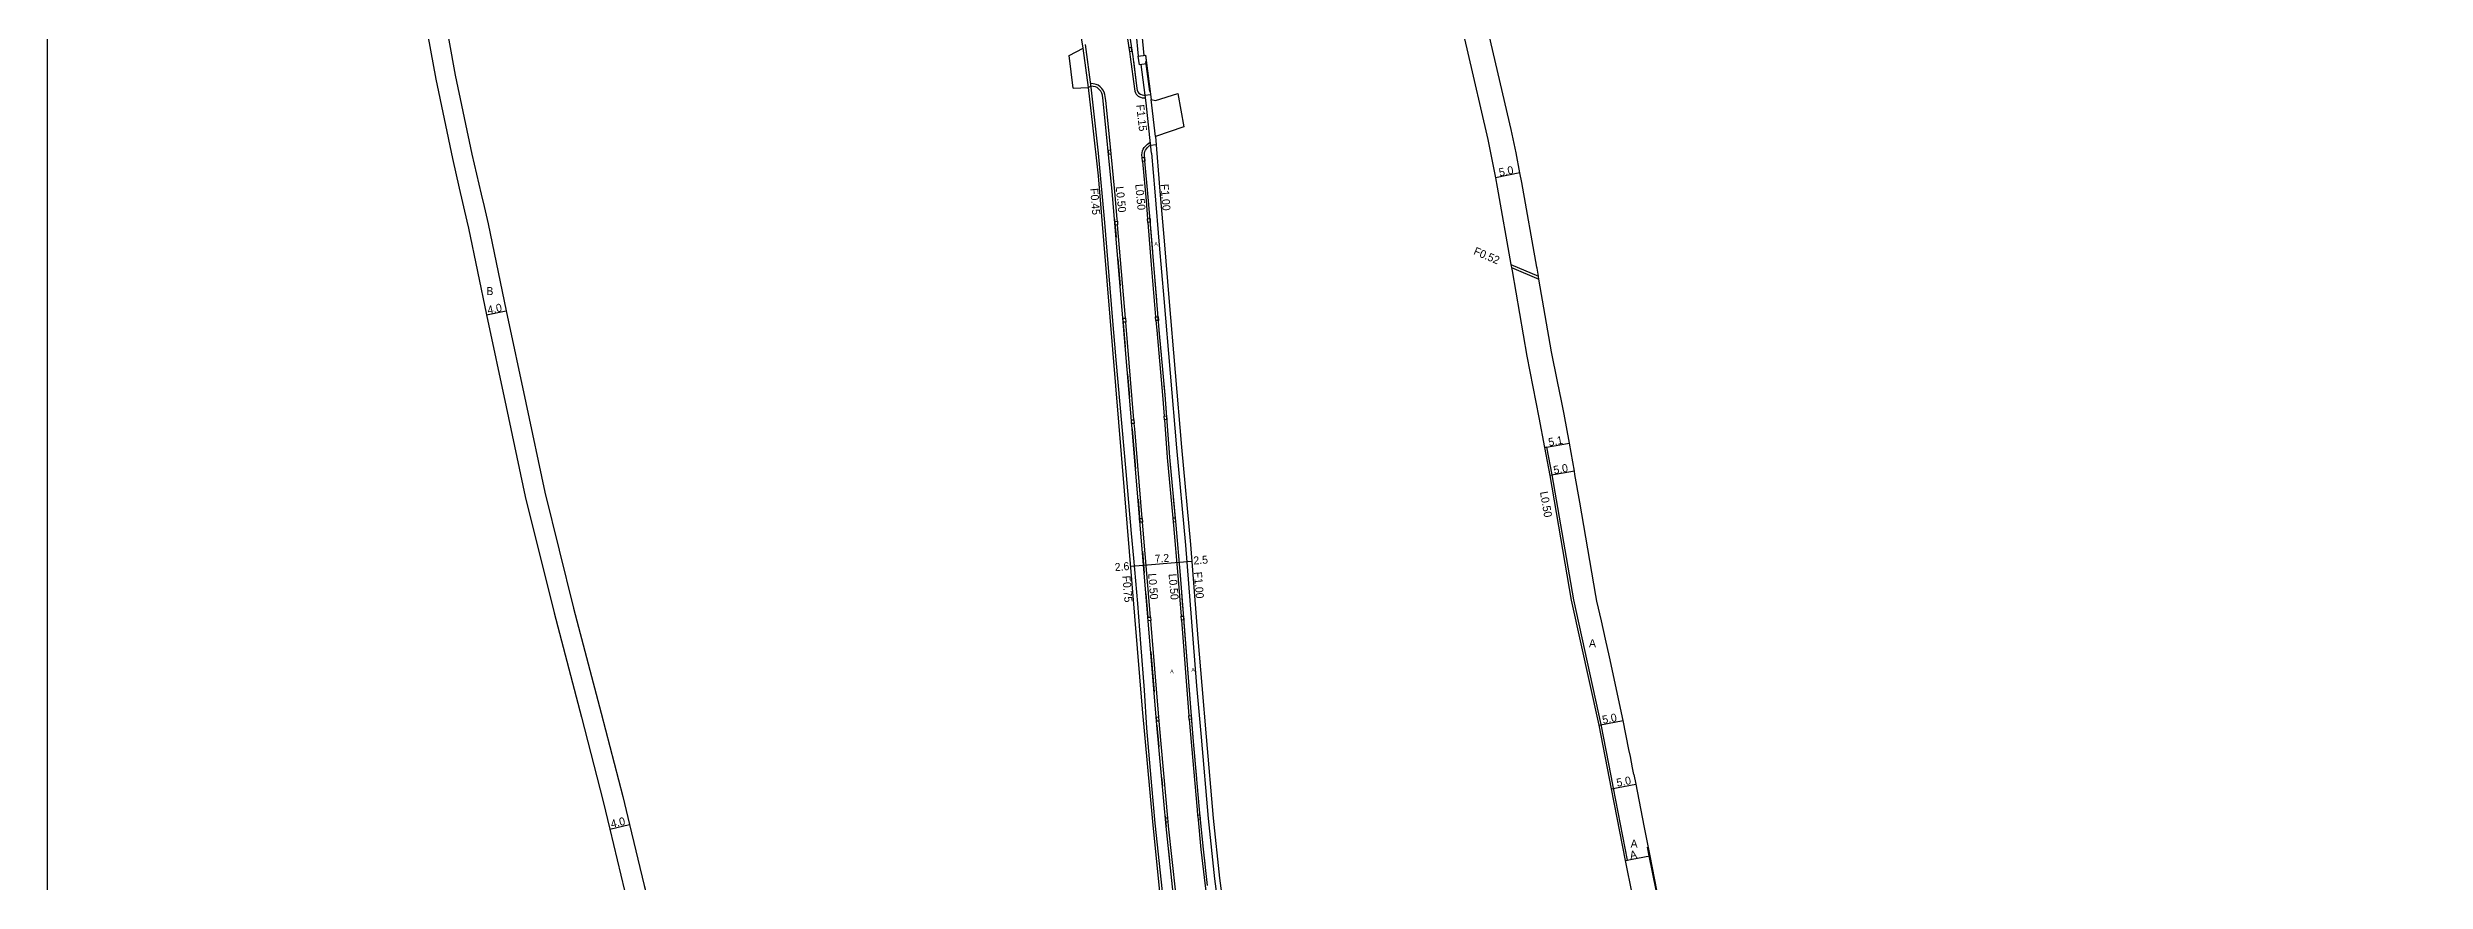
# Model space of a CAD drawing. Header units: metres. Extents: x -12000 to -8000, y -105000 to -102000.
# Drawn here: x -12000 to -11524.5, y -104667.5 to -104500.7 of the extents above; entities that cross this region are included whole.
import ezdxf

# ---------------------------------------------------------------- set-up
doc = ezdxf.new("R2010")
doc.units = ezdxf.units.M
doc.header["$LTSCALE"] = 2.5
for name, color, linetype in [('側溝・桝', 7, 'Continuous'), ('図郭', 7, 'Continuous'), ('幅員', 7, 'Continuous'), ('歩道・分離帯・安全施設', 7, 'Continuous'), ('舗装', 7, 'Continuous'), ('道路', 7, 'Continuous')]:
    doc.layers.add(name, color=color, linetype=linetype)
doc.styles.get("Standard").update_dxf_attribs({"font": ''})
doc.styles.add('YOKO_DECO', font='')
doc.styles.get('Standard').set_extended_font_data('@MS PGothic')
doc.styles.get('YOKO_DECO').set_extended_font_data('MS PGothic')

msp = doc.modelspace()

# ---------------------------------------------------------------- linework, layer by layer
at = {"layer": '側溝・桝'}
for points in [[(-11804.7, -104400), (-11803.78, -104403.47), (-11800.9, -104414.6), (-11796.74, -104430.31), (-11794.84, -104437.85), (-11791.96, -104449.33), (-11788.63, -104462.37), (-11788.03, -104465.54), (-11786.84, -104470.93), (-11784.72, -104480.45), (-11785, -104480.51), (-11784.45, -104482.99), (-11783.39, -104488.57), (-11782.83, -104492.57), (-11781.89, -104502.41)], [(-11787.17, -104480.32), (-11786.95, -104481.44), (-11785.52, -104489.52), (-11784.6, -104495.3), (-11783.76, -104500.76)], [(-11791.84, -104508.66), (-11792.92, -104500.8)], [(-11777.02, -104669.48), (-11778.53, -104655.82), (-11779.2, -104648.36), (-11780.16, -104636.83), (-11780.66, -104629.18), (-11781.4, -104619.85), (-11782, -104611.88), (-11782.8, -104602.82), (-11783.22, -104597.85), (-11784.3, -104585.45), (-11786.34, -104563.14), (-11787.07, -104554.56), (-11788.6, -104535.7), (-11789.84, -104521.78), (-11791.32, -104508.6), (-11792.44, -104500.07)], [(-11783.65, -104501.48), (-11783.49, -104502.56), (-11782.67, -104508.93), (-11782.61, -104509.39), (-11782.47, -104509.74), (-11782.32, -104509.98), (-11782.11, -104510.22), (-11781.91, -104510.38), (-11781.68, -104510.53), (-11781.44, -104510.63), (-11781.12, -104510.71), (-11780.75, -104510.74), (-11780.54, -104510.71)], [(-11787.4, -104521.24), (-11788.41, -104511.27), (-11788.56, -104510.1), (-11788.73, -104509.6), (-11788.97, -104509.16), (-11789.19, -104508.86), (-11789.49, -104508.51), (-11789.89, -104508.24), (-11790.32, -104508.07), (-11791.15, -104507.9), (-11791.41, -104507.92)], [(-11781.41, -104504.09), (-11780.4, -104511.76), (-11779.3, -104521.82), (-11779.22, -104521.82), (-11778.6, -104529.53), (-11777.69, -104540.19), (-11776.79, -104550.86), (-11774.27, -104580.71), (-11772.46, -104600.18), (-11770.99, -104618.97), (-11770.22, -104628.34), (-11769.35, -104638.64), (-11767.92, -104654.89), (-11766.65, -104666.96), (-11763.77, -104688.54), (-11762.06, -104699.57), (-11761.16, -104699.43), (-11761.26, -104699)], [(-11778.47, -104518.45), (-11779.31, -104511.06)], [(-11786.08, -104535.43), (-11786.12, -104534.99), (-11786.57, -104529.45), (-11787.33, -104521.95)], [(-11781.15, -104522.66), (-11781.18, -104522.15), (-11781.12, -104521.74), (-11781.05, -104521.36), (-11780.9, -104520.99), (-11780.7, -104520.67), (-11780.41, -104520.31), (-11780.07, -104519.99), (-11779.79, -104519.78), (-11779.54, -104519.63)], [(-11781.08, -104523.49), (-11780.35, -104531.36), (-11780.05, -104534.93)], [(-11784.46, -104554.78), (-11786.02, -104536.17)], [(-11779.99, -104535.67), (-11779.29, -104544.11), (-11778.42, -104554.57)], [(-11707.37, -104544.08), (-11701.89, -104546.41)], [(-11707.26, -104544.69), (-11701.79, -104547.02)], [(-11782.76, -104575.11), (-11784.39, -104555.59)], [(-11778.36, -104555.29), (-11778.2, -104557.22), (-11777.03, -104570.19), (-11776.71, -104574.38)], [(-11781.11, -104594.85), (-11782.61, -104576.92), (-11782.7, -104575.85)], [(-11776.66, -104575.11), (-11776.09, -104582.65), (-11774.96, -104594.84)], [(-11684.53, -104663.31), (-11684.04, -104663.21), (-11684.04, -104663.21), (-11686.84, -104648.84), (-11687.33, -104646.35), (-11689.33, -104636.11), (-11694.83, -104611.13), (-11699.12, -104586.16), (-11700.17, -104580.61), (-11700.67, -104580.7)], [(-11779.45, -104614.58), (-11781.04, -104595.59)], [(-11774.89, -104595.54), (-11774.82, -104596.26), (-11773.96, -104606.27), (-11773.33, -104614.44)], [(-11777.78, -104634.61), (-11779.39, -104615.31)], [(-11773.27, -104615.2), (-11771.78, -104634.34)], [(-11775.98, -104654.8), (-11777.64, -104636.2), (-11777.72, -104635.33)], [(-11771.73, -104635.05), (-11770.14, -104653.12), (-11770.02, -104654.26)], [(-11773.87, -104674.01), (-11774.41, -104669.73), (-11775.83, -104656.43), (-11775.91, -104655.51)], [(-11769.94, -104655.01), (-11769.93, -104655.16), (-11769.36, -104661.1), (-11768.51, -104668.34), (-11767.72, -104674.39)]]:
    msp.add_lwpolyline(points, dxfattribs=at)
for points in [[(-11783.27, -104500.69), (-11783.76, -104500.76), (-11783.65, -104501.48), (-11783.16, -104501.4)], [(-11780.25, -104503.94), (-11781.67, -104504.12), (-11781.89, -104502.41), (-11780.47, -104502.22)], [(-11787.85, -104522.01), (-11787.33, -104521.95), (-11787.4, -104521.24), (-11787.92, -104521.29)], [(-11780.58, -104523.44), (-11781.08, -104523.49), (-11781.15, -104522.66), (-11780.66, -104522.62)], [(-11786.6, -104535.47), (-11786.08, -104535.43), (-11786.02, -104536.17), (-11786.54, -104536.21)], [(-11779.49, -104535.63), (-11779.99, -104535.67), (-11780.05, -104534.93), (-11779.55, -104534.89)], [(-11784.98, -104554.82), (-11784.46, -104554.78), (-11784.39, -104555.59), (-11784.91, -104555.64)], [(-11777.86, -104555.25), (-11778.36, -104555.29), (-11778.42, -104554.57), (-11777.92, -104554.52)], [(-11776.16, -104575.07), (-11776.66, -104575.11), (-11776.71, -104574.38), (-11776.22, -104574.34)], [(-11783.28, -104575.16), (-11782.76, -104575.11), (-11782.7, -104575.85), (-11783.22, -104575.9)], [(-11781.63, -104594.89), (-11781.11, -104594.85), (-11781.04, -104595.59), (-11781.56, -104595.63)], [(-11774.46, -104594.8), (-11774.96, -104594.84), (-11774.89, -104595.54), (-11774.4, -104595.5)], [(-11779.97, -104614.62), (-11779.45, -104614.58), (-11779.39, -104615.31), (-11779.91, -104615.35)], [(-11772.77, -104615.16), (-11773.27, -104615.2), (-11773.33, -104614.44), (-11772.83, -104614.4)], [(-11778.24, -104635.37), (-11777.72, -104635.33), (-11777.78, -104634.61), (-11778.3, -104634.65)], [(-11771.23, -104635.01), (-11771.73, -104635.05), (-11771.78, -104634.34), (-11771.29, -104634.3)], [(-11776.43, -104655.56), (-11775.91, -104655.51), (-11775.98, -104654.8), (-11776.5, -104654.84)], [(-11769.53, -104654.21), (-11770.02, -104654.26), (-11769.94, -104655.01), (-11769.45, -104654.96)]]:
    msp.add_lwpolyline(points, close=True, dxfattribs=at)
at = {"layer": '図郭'}
msp.add_lwpolyline([(-12000, -104400), (-11200, -104400), (-11200, -105000), (-12000, -105000)], close=True, dxfattribs=at)
at = {"layer": '幅員'}
for points in [[(-11705.57, -104525.77), (-11710.47, -104526.74)], [(-11912.23, -104554.16), (-11908.31, -104553.35)], [(-11700.67, -104580.7), (-11695.65, -104579.78)], [(-11694.69, -104585.39), (-11699.61, -104586.25)], [(-11773.69, -104603.59), (-11771.2, -104603.4)], [(-11783.39, -104604.42), (-11780.85, -104604.21)], [(-11780.85, -104604.21), (-11773.69, -104603.59)], [(-11689.82, -104636.22), (-11684.91, -104635.26)], [(-11687.34, -104648.94), (-11682.43, -104647.98)], [(-11887.55, -104656.98), (-11883.66, -104656.05)], [(-11684.53, -104663.31), (-11679.63, -104662.35)]]:
    msp.add_lwpolyline(points, dxfattribs=at)
at = {"layer": '歩道・分離帯・安全施設'}
for points in [[(-11806.44, -104400), (-11805.5, -104403.63), (-11802.56, -104415.14), (-11801.13, -104420.67), (-11799.15, -104428.21), (-11796.59, -104438.2), (-11793.97, -104448.31), (-11791.56, -104457.73), (-11789.68, -104465.65), (-11788.36, -104471.94), (-11786.46, -104481.35), (-11785.03, -104489.44), (-11784.11, -104495.23), (-11782.99, -104502.49), (-11782.18, -104508.87), (-11782.11, -104509.24), (-11781.97, -104509.54), (-11781.76, -104509.81), (-11781.48, -104510.02), (-11781.15, -104510.16), (-11780.77, -104510.22), (-11780.6, -104510.21)], [(-11806.44, -104400), (-11805.5, -104403.63), (-11802.56, -104415.14), (-11801.13, -104420.67), (-11799.15, -104428.21), (-11796.59, -104438.2), (-11793.97, -104448.31), (-11791.56, -104457.73), (-11789.68, -104465.65), (-11788.36, -104471.94), (-11786.46, -104481.35), (-11785.03, -104489.44), (-11784.11, -104495.23), (-11782.99, -104502.49), (-11782.18, -104508.87), (-11782.11, -104509.24), (-11781.97, -104509.54), (-11781.76, -104509.81), (-11781.48, -104510.02), (-11781.15, -104510.16), (-11780.77, -104510.22), (-11780.6, -104510.21), (-11779.44, -104510.05)], [(-11782.88, -104503.36), (-11782.18, -104508.87)], [(-11768.02, -104668.28), (-11768.86, -104661.04), (-11769.43, -104655.12), (-11769.64, -104653.06), (-11770.88, -104639.49), (-11773.47, -104606.23), (-11774.33, -104596.22), (-11775.6, -104582.61), (-11776.53, -104570.15), (-11777.7, -104557.17), (-11778.79, -104544.07), (-11779.85, -104531.32), (-11780.66, -104522.62), (-11780.67, -104522.18), (-11780.62, -104521.82), (-11780.56, -104521.5), (-11780.45, -104521.22), (-11780.28, -104520.96), (-11780.04, -104520.65), (-11779.74, -104520.37), (-11779.48, -104520.18), (-11778.34, -104520.08)], [(-11779.01, -104541.46), (-11779.85, -104531.32), (-11780.66, -104522.62)], [(-11786.64, -104535.03), (-11786.34, -104538.6)], [(-11785.98, -104542.96), (-11785.53, -104548.31)], [(-11778.2, -104551.16), (-11778.66, -104545.71)], [(-11784.96, -104555.04), (-11784.5, -104560.54)], [(-11777.26, -104562.14), (-11777.69, -104557.29)], [(-11784.05, -104565.98), (-11783.66, -104570.61)], [(-11776.27, -104573.71), (-11776.53, -104570.15), (-11776.71, -104568.26)], [(-11783.13, -104576.96), (-11782.46, -104584.96)], [(-11775.38, -104584.9), (-11775.6, -104582.61), (-11775.8, -104579.86)], [(-11781.95, -104591), (-11781.56, -104595.63)], [(-11774.33, -104596.26), (-11774.33, -104596.22), (-11774.84, -104590.77)], [(-11781.08, -104601.42), (-11780.71, -104605.78)], [(-11773.43, -104606.71), (-11773.47, -104606.23), (-11773.8, -104602.36)], [(-11780.37, -104609.95), (-11779.97, -104614.62)], [(-11772.96, -104612.7), (-11773.2, -104609.69)], [(-11771.68, -104629.21), (-11772.73, -104615.77)], [(-11779.39, -104621.56), (-11778.72, -104629.59)], [(-11778.16, -104636.24), (-11777.78, -104640.53)], [(-11770.21, -104646.86), (-11770.88, -104639.49), (-11771.21, -104635.32)], [(-11777.24, -104646.6), (-11777.07, -104648.4)], [(-11776.57, -104654.06), (-11776.35, -104656.49)], [(-11768.52, -104663.96), (-11768.86, -104661.04), (-11769.43, -104655.12), (-11769.64, -104653.06)], [(-11775.89, -104660.79), (-11775.63, -104663.21)], [(-11677.2, -104674.63), (-11678.34, -104669.21), (-11679.72, -104662.37), (-11680.06, -104660.63)]]:
    msp.add_lwpolyline(points, dxfattribs=at)
for points, elevation in [([(-11780.46, -104503.48), (-11779.68, -104509.47)], 90.15), ([(-11774.93, -104669.79), (-11776.35, -104656.49), (-11778.16, -104636.24), (-11783.13, -104576.96), (-11786.64, -104535.03), (-11787.09, -104529.5), (-11788.92, -104511.33), (-11789.07, -104510.22), (-11789.21, -104509.81), (-11789.41, -104509.44), (-11789.6, -104509.18), (-11789.84, -104508.91), (-11790.14, -104508.7), (-11790.47, -104508.57), (-11791.35, -104508.39), (-11791.84, -104508.66)], 85.91), ([(-11774.93, -104669.79), (-11776.35, -104656.49), (-11778.16, -104636.24), (-11783.13, -104576.96), (-11786.64, -104535.03), (-11787.09, -104529.5), (-11788.92, -104511.33), (-11789.07, -104510.22), (-11789.21, -104509.81), (-11789.41, -104509.44), (-11789.6, -104509.18), (-11789.84, -104508.91), (-11790.14, -104508.7), (-11790.47, -104508.57), (-11791.35, -104508.39)], 85.91), ([(-11768.02, -104668.28), (-11768.86, -104661.04), (-11769.43, -104655.12), (-11769.64, -104653.06), (-11770.88, -104639.49), (-11773.47, -104606.23), (-11774.33, -104596.22), (-11775.6, -104582.61), (-11776.53, -104570.15), (-11777.7, -104557.17), (-11778.79, -104544.07), (-11779.85, -104531.32), (-11780.66, -104522.62), (-11780.67, -104522.18), (-11780.62, -104521.82), (-11780.56, -104521.5), (-11780.45, -104521.22), (-11780.28, -104520.96), (-11780.04, -104520.65), (-11779.74, -104520.37), (-11779.48, -104520.18)], 87.09)]:
    msp.add_lwpolyline(points, dxfattribs=dict(at, elevation=elevation))
at = {"layer": '道路'}
for points, elevation in [([(-11792.92, -104500.8), (-11795.87, -104482.68), (-11798.83, -104467.89), (-11800.47, -104460.74), (-11803.74, -104447.91), (-11806.57, -104436.83), (-11810.46, -104422.1), (-11816.25, -104400)], 88.99), ([(-11803.83, -104400), (-11802.97, -104403.26), (-11800.09, -104414.38), (-11795.93, -104430.1), (-11794.02, -104437.65), (-11791.15, -104449.12), (-11787.81, -104462.19), (-11787.2, -104465.37), (-11786.02, -104470.75), (-11783.35, -104482.76), (-11782.27, -104488.38), (-11781.7, -104492.44), (-11780.78, -104502.26), (-11780.47, -104502.22), (-11779.31, -104511.06), (-11778.46, -104511.26), (-11773.98, -104509.86)], 89.94), ([(-11795.71, -104502.25), (-11792.92, -104500.8)], 89.06), ([(-11794.89, -104508.78), (-11795.71, -104502.25)], 88.92), ([(-11794.89, -104508.78), (-11791.84, -104508.66)], 88.92), ([(-11777.57, -104669.56), (-11779.01, -104655.45), (-11781.03, -104632.98), (-11784.64, -104589.33), (-11789.88, -104526.31), (-11790.96, -104516.22), (-11791.84, -104508.66)], 86.03), ([(-11773.98, -104509.86), (-11772.78, -104516.57)], 88.59), ([(-11772.78, -104516.57), (-11778.47, -104518.45), (-11777.59, -104529.44), (-11776.68, -104540.11), (-11775.79, -104550.77), (-11773.26, -104580.62), (-11771.46, -104600.09), (-11769.98, -104618.89), (-11769.21, -104628.26), (-11768.34, -104638.55), (-11766.92, -104654.79), (-11765.65, -104666.84), (-11762.77, -104688.39), (-11761.26, -104699)], 88.6)]:
    msp.add_lwpolyline(points, dxfattribs=dict(at, elevation=elevation))
for points in [[(-11925.1, -104492.17), (-11922.39, -104506.98), (-11919.04, -104522.87), (-11917.67, -104528.83), (-11916.15, -104535.41), (-11915.82, -104536.82), (-11912.23, -104554.16), (-11908.27, -104572.55), (-11904.47, -104590.5), (-11898.71, -104613.76), (-11893.24, -104634.62), (-11888.87, -104651.49), (-11887.55, -104656.98), (-11884.61, -104669.26), (-11879.37, -104689.38), (-11875.17, -104706.24), (-11868.78, -104731.11), (-11863.72, -104750.43), (-11858.08, -104772.84), (-11853.24, -104791.7), (-11849.54, -104808.37), (-11847.75, -104815.39)], [(-11921.16, -104491.46), (-11918.46, -104506.2), (-11915.13, -104522.03), (-11913.28, -104530.04), (-11912.72, -104532.45), (-11911.91, -104535.97), (-11908.31, -104553.35), (-11904.36, -104571.72), (-11900.57, -104589.6), (-11894.83, -104612.79), (-11889.32, -104633.8), (-11884.99, -104650.5), (-11883.66, -104656.05), (-11880.73, -104668.28), (-11875.49, -104688.4), (-11871.28, -104705.29), (-11864.91, -104730.09), (-11859.84, -104749.44), (-11854.21, -104771.79), (-11849.29, -104791), (-11845.46, -104808.01), (-11843.88, -104814.4)], [(-11717.27, -104496.38), (-11716.2, -104500.95), (-11712, -104519.07), (-11710.47, -104526.74), (-11710.1, -104528.62), (-11707.37, -104544.08), (-11707.26, -104544.69), (-11707.2, -104545.03), (-11707.15, -104545.31), (-11704.21, -104562.4), (-11701.83, -104574.65), (-11700.67, -104580.7), (-11699.61, -104586.25), (-11695.33, -104611.22), (-11689.82, -104636.22), (-11687.34, -104648.94), (-11684.53, -104663.31), (-11683.13, -104670.22)], [(-11706.36, -104521.77), (-11707.12, -104517.99), (-11707.33, -104517.07), (-11711.31, -104499.92), (-11712.55, -104494.59)], [(-11701.86, -104546.57), (-11701.89, -104546.41), (-11702.16, -104544.83), (-11702.21, -104544.58), (-11705.18, -104527.7), (-11705.57, -104525.77), (-11706.36, -104521.77)], [(-11697.27, -104571.36), (-11698.06, -104567.5), (-11699.28, -104561.55), (-11701.79, -104547.02), (-11701.86, -104546.57)], [(-11693.62, -104591.6), (-11694.57, -104586.05), (-11694.69, -104585.39), (-11695.65, -104579.78), (-11696.72, -104574.01), (-11697.27, -104571.36)], [(-11689.29, -104615.32), (-11690.17, -104611.38), (-11690.42, -104610.25), (-11693.62, -104591.6)], [(-11687.68, -104622.55), (-11688.47, -104618.99), (-11689.29, -104615.32)], [(-11683.5, -104642.5), (-11683.77, -104641.09), (-11684.91, -104635.26), (-11687.68, -104622.55)], [(-11682.8, -104646.1), (-11683.06, -104644.77), (-11683.5, -104642.5)], [(-11682.8, -104646.1), (-11682.43, -104647.98), (-11680.79, -104656.36), (-11680.28, -104658.98)], [(-11680.28, -104658.98), (-11679.63, -104662.35), (-11678.24, -104669.19), (-11676.83, -104675.89), (-11675.8, -104675.61), (-11670.3, -104674.13), (-11665.84, -104672.93), (-11663.6, -104671.35)]]:
    msp.add_lwpolyline(points, dxfattribs=at)

# ---------------------------------------------------------------- texts
at = {"layer": '側溝・桝'}
for s, rotation, p in [('F1.15', 276.4783, (-11782.32, -104512.18)), ('F0.45', 274.7598, (-11791.53, -104528.88)), ('L0.50', 275.7622, (-11786.41, -104528.52)), ('L0.50', 275.2971, (-11782.51, -104528.05)), ('F1.00', 274.6052, (-11777.45, -104528.03)), ('F0.52', 336.9598, (-11714.99, -104541.99)), ('L0.50', 279.7416, (-11701.58, -104589.59)), ('F0.75', 274.7292, (-11785.08, -104606.37)), ('L0.50', 274.7873, (-11779.93, -104605.91)), ('L0.50', 274.9218, (-11775.84, -104605.98)), ('F1.00', 274.4892, (-11770.77, -104605.6))]:
    msp.add_text(s, height=1.6, rotation=rotation, dxfattribs=at).set_placement(p)
at = {"layer": '幅員'}
for s, rotation, p in [('5.0', 11.267, (-11709.61, -104526.47)), ('4.0', 11.6911, (-11911.87, -104554)), ('5.1', 10.3492, (-11699.75, -104580.43)), ('5.0', 9.9256, (-11698.74, -104586)), ('7.2', 4.9218, (-11778.55, -104603.76)), ('2.5', 4.4892, (-11770.81, -104604.1)), ('2.6', 4.7873, (-11786.53, -104605.42)), ('5.0', 11.0411, (-11688.95, -104635.95)), ('5.0', 11.0347, (-11686.11, -104648.54)), ('4.0', 13.4792, (-11887.19, -104656.79)), ('A', 11.0338, (-11683.45, -104663.03))]:
    msp.add_text(s, height=1.6, rotation=rotation, dxfattribs=at).set_placement(p)
at = {"layer": '舗装', "style": 'YOKO_DECO'}
for p in [(-11778.68, -104540.33, 88.64), (-11775.52, -104625.83, 87.88), (-11771.28, -104625.52, 87.77)]:
    msp.add_text('A', height=0.75, dxfattribs=at).set_placement(p)
at = {"layer": '舗装'}
for s, p in [('B', (-11912.24, -104550.19)), ('A', (-11691.77, -104620.62)), ('A', (-11683.45, -104660.7))]:
    msp.add_text(s, height=1.6, dxfattribs=at).set_placement(p)

doc.saveas('drawing.dxf')
